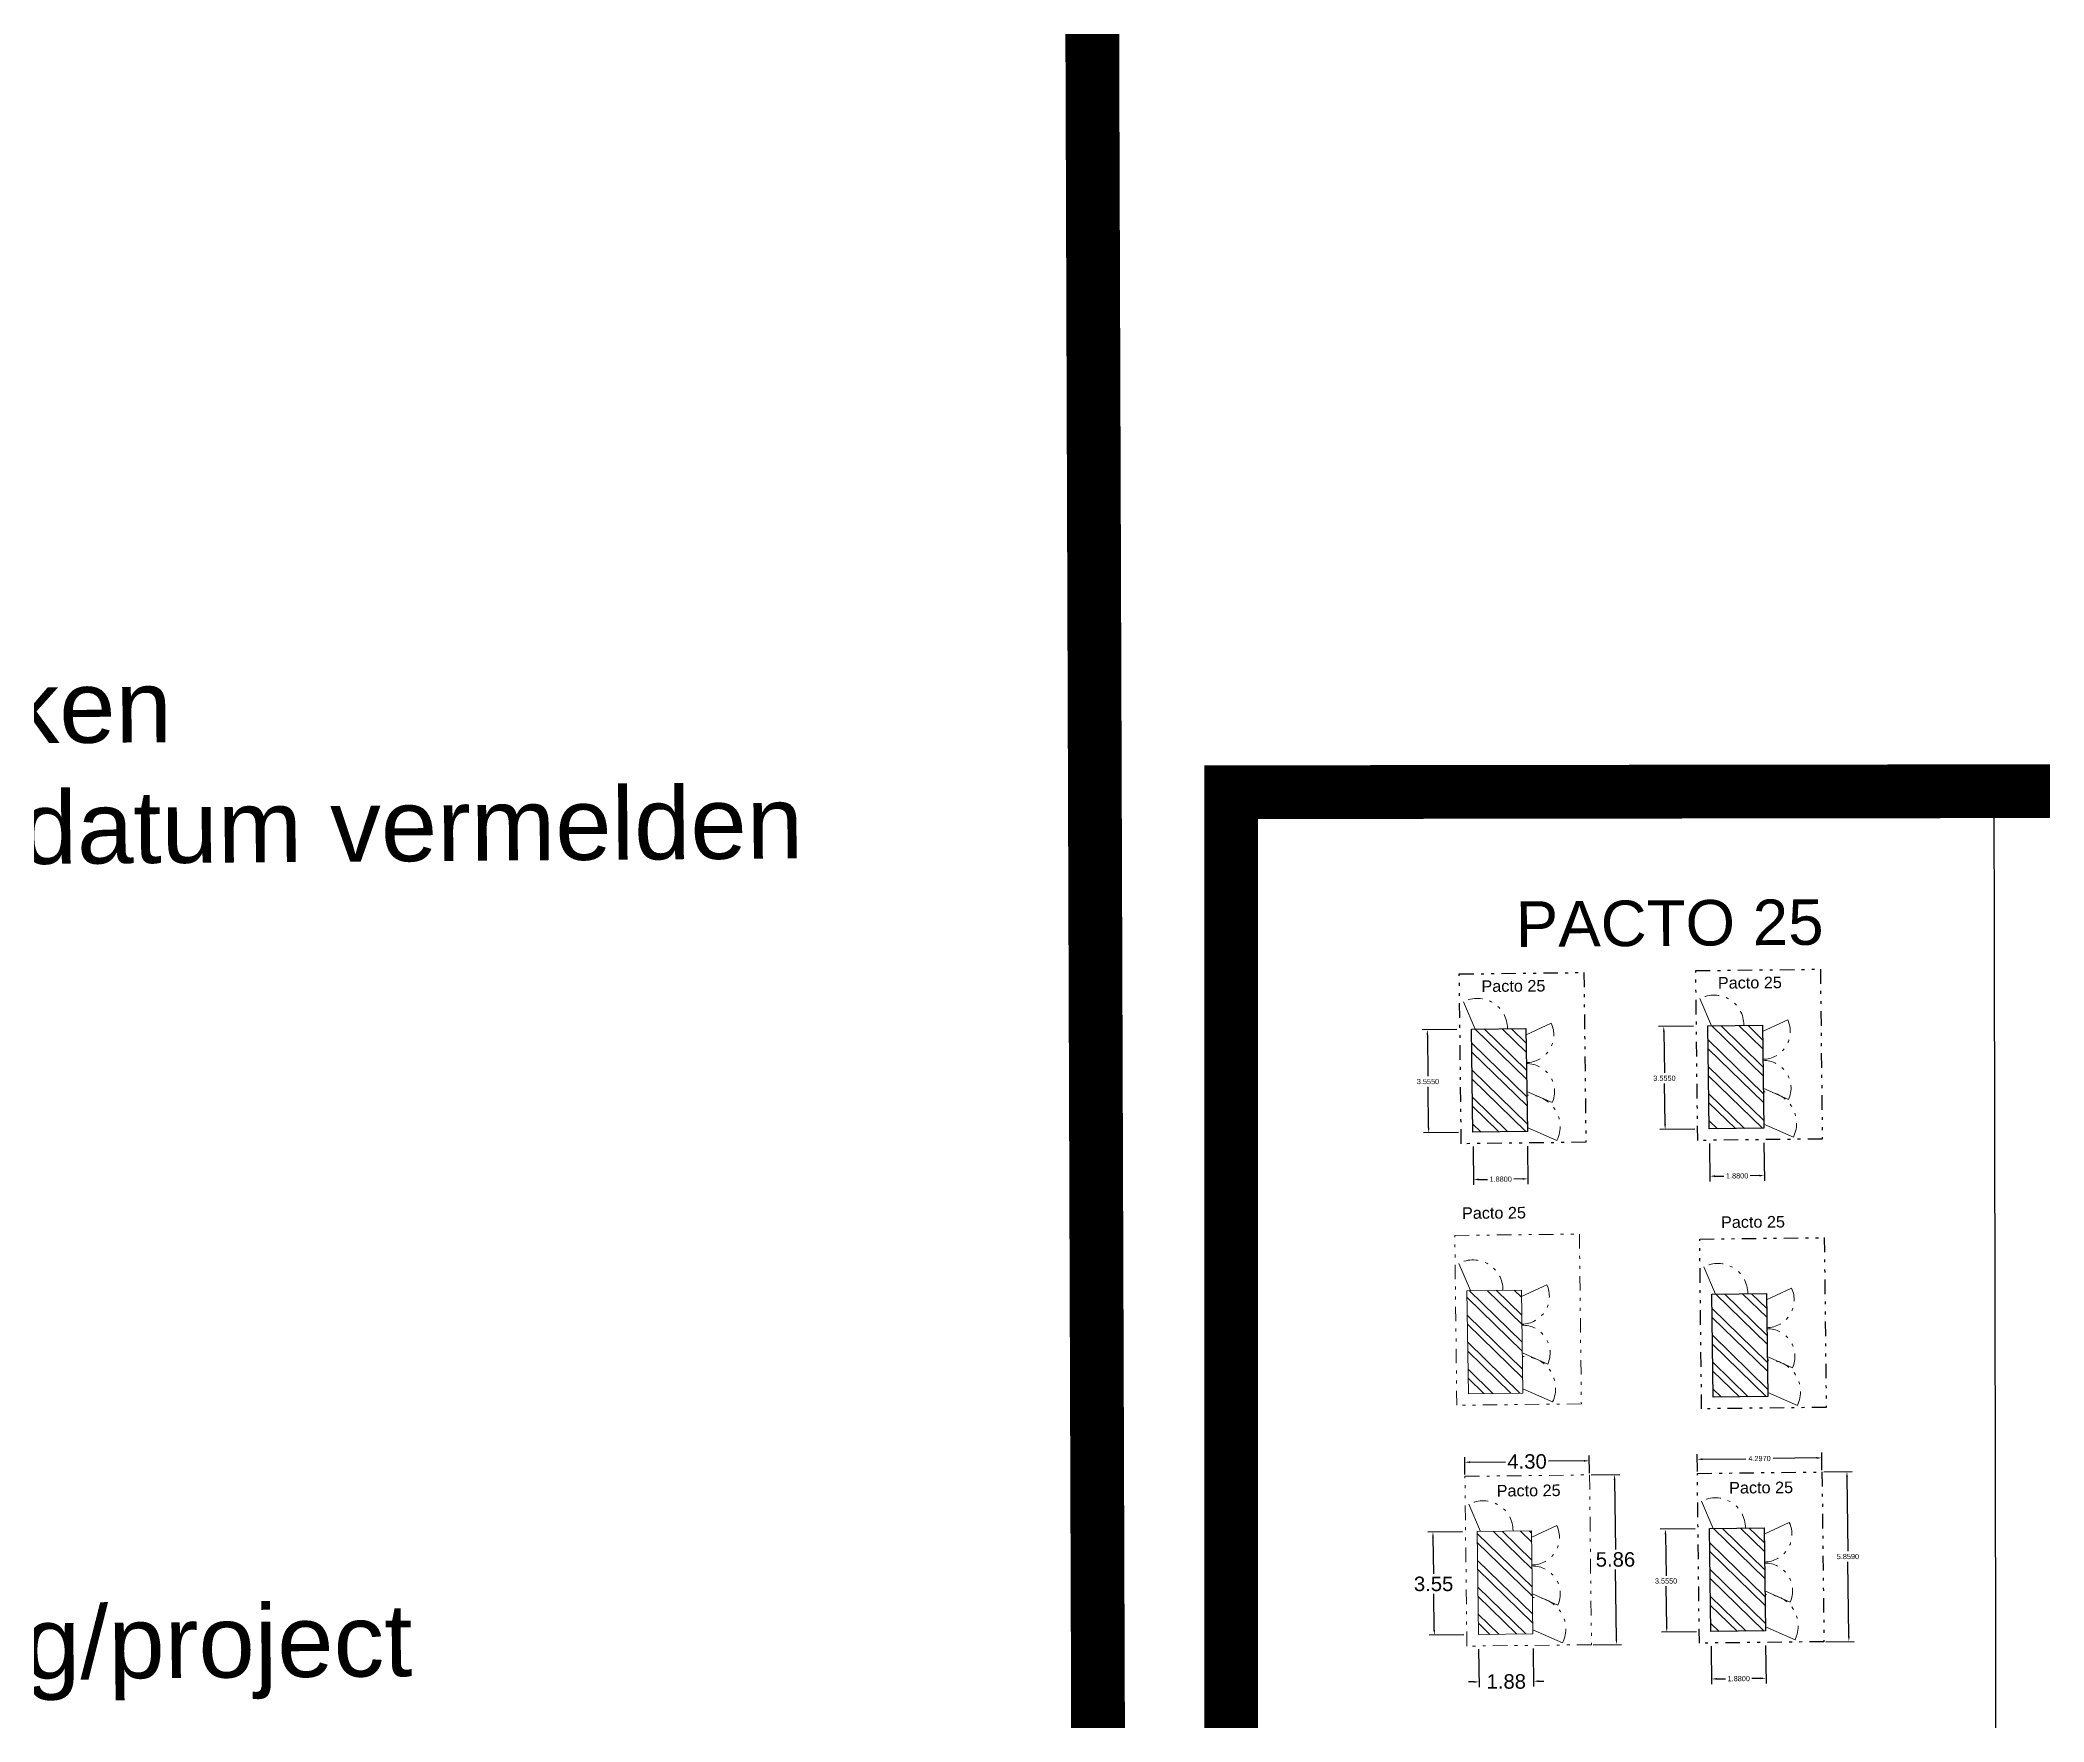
# Model space of a CAD drawing. Header units: metres. Extents: x 342 to 6270, y 11 to 2199.
# Drawn here: x 445.9 to 515, y 170 to 228 of the extents above; entities that cross this region are included whole.
import ezdxf

# ---------------------------------------------------------------- set-up
doc = ezdxf.new("R2010")
doc.units = ezdxf.units.M
doc.linetypes.add('DASHED', pattern=[0.75, 0.5, -0.25])
doc.linetypes.add('DIVIDE', pattern=[1.25, 0.5, -0.25, 0, -0.25, 0, -0.25])
doc.layers.get('Defpoints').update_dxf_attribs({"lineweight": 5})
doc.layers.add('01 - Station', color=7, linetype='Continuous')
doc.layers.add('Aansluiting LS K09', color=104, linetype='DASHED', lineweight=0)
doc.styles.get("Standard").update_dxf_attribs({"font": 'arial.ttf'})
doc.styles.add('TM-0.5', font='', dxfattribs={"height": 0.5})
doc.styles.add('TM-2.5', font='', dxfattribs={"height": 2.5})
doc.styles.get('TM-0.5').set_extended_font_data('Arial Nova Light')
doc.styles.get('TM-2.5').set_extended_font_data('Arial Nova Light')
doc.dimstyles.get("Standard").update_dxf_attribs({"dimtxt": 0.18, "dimasz": 0.18, "dimexe": 0.18, "dimexo": 0.0625, "dimgap": 0.09, "dimtad": 0, "dimtih": 1, "dimtoh": 1, "dimdec": 4, "dimzin": 0, "dimdsep": 46, "dimtxsty": 'Standard', "dimcen": 0.09, "dimadec": 0, "dimazin": 0, "dimtfac": 1, "dimtdec": 4, "dimtofl": 0, "dimtmove": 0, "dimatfit": 3, "dimfxl": 1, "dimtolj": 1, "dimtzin": 0, "dimarcsym": 0})

# ---------------------------------------------------------------- blocks, each defined once
blk = doc.blocks.new('*D111')
at = {"color": 0, "lineweight": -2, "transparency": 16777216}
for p, q in [((502.945, 193.967), (501.742, 193.951)), ((501.924, 193.774), (501.944, 192.347)), ((501.968, 190.579), (501.949, 191.983)), ((502.993, 190.413), (501.79, 190.396))]:
    blk.add_line(p, q, dxfattribs=at)
at = {"color": 0, "transparency": 16777216}
for points in [[(501.954, 193.774), (501.894, 193.773), (501.922, 193.954)], [(501.998, 190.579), (501.938, 190.578), (501.97, 190.399)]]:
    blk.add_solid(points, dxfattribs=at)
at = {"layer": 'Defpoints', "color": 0, "transparency": 16777216}
for p in [(503.445, 193.974), (501.97, 190.399), (503.493, 190.42)]:
    blk.add_point(p, dxfattribs=at)
at = {"color": 0, "transparency": 16777216, "insert": (501.946, 192.165), "char_height": 0.18, "attachment_point": 5}
blk.add_mtext('\\A1;3.5550', dxfattribs=at)
blk = doc.blocks.new('*D112')
at = {"color": 0, "lineweight": -2, "transparency": 16777216}
for p, q in [((503.499, 189.919), (503.515, 188.606)), ((505.379, 189.941), (505.394, 188.628)), ((503.692, 188.788), (503.997, 188.792)), ((505.212, 188.806), (504.907, 188.802))]:
    blk.add_line(p, q, dxfattribs=at)
at = {"color": 0, "transparency": 16777216}
for points in [[(503.692, 188.818), (503.693, 188.758), (503.512, 188.786)], [(505.212, 188.836), (505.213, 188.776), (505.392, 188.808)]]:
    blk.add_solid(points, dxfattribs=at)
at = {"layer": 'Defpoints', "color": 0, "transparency": 16777216}
for p in [(503.493, 190.419), (505.373, 190.441), (505.392, 188.808)]:
    blk.add_point(p, dxfattribs=at)
at = {"color": 0, "transparency": 16777216, "insert": (504.452, 188.797), "char_height": 0.18, "attachment_point": 5}
blk.add_mtext('\\A1;1.8800', dxfattribs=at)
blk = doc.blocks.new('Pacto 25 Exc. afm.')
at = {"lineweight": 0, "transparency": 33554687}
h = blk.add_hatch(dxfattribs=at)
h.set_pattern_fill('ANSI32', color=256, scale=0.069, angle=90.76618)
h.set_pattern_definition([(135.76618298, (403502.9297, -170782.46124), (-0.458472349, -0.4709010573), []), (135.76618298, (403502.9255, -170782.15145), (-0.458472349, -0.4709010573), [])])
h.paths.add_polyline_path([(0.819, 1.663), (-1.06, 1.638), (-1.013, -1.918), (0.866, -1.893)])
at = {"color": 114, "linetype": 'DIVIDE', "lineweight": 0, "true_color": 0x139b48}
blk.add_lwpolyline([(-1.413, -2.316), (-1.481, 3.542), (2.816, 3.592), (2.883, -2.267)], close=True, dxfattribs=at)
at = {"lineweight": 0}
for points in [[(-0.939, 1.64), (-1.34, 2.578)], [(0.822, 1.44), (1.69, 1.844)], [(0.848, -0.509), (1.722, -0.898)], [(0.864, -1.754), (1.888, -2.201)]]:
    blk.add_lwpolyline(points, dxfattribs=at)
blk.add_lwpolyline([(-1.013, -1.916), (-1.062, 1.638), (0.818, 1.66), (0.867, -1.895)], close=True, dxfattribs=at)
at = {"linetype": 'DIVIDE', "lineweight": 0}
for centre, radius, start, end in [((-0.854, 1.668), 1.032, 359.50819, 118.1409), ((0.822, 1.44), 0.957, 270.77209, 24.93357), ((0.848, -0.509), 0.957, 336.00217, 90.77005), ((0.904, -1.728), 1.092, 334.31345, 92.70124)]:
    blk.add_arc(centre, radius, start, end, dxfattribs=at)
at = {"lineweight": 0, "insert": (-1.235, 4.515), "char_height": 0.4, "attachment_point": 1, "rotation": 0.42477, "style": 'TM-0.5'}
blk.add_mtext_dynamic_manual_height_columns('Pacto 25', width=5.58023, gutter_width=6.043, heights=[0], dxfattribs=at)
blk = doc.blocks.new('*D74')
at = {"color": 0, "lineweight": -2, "transparency": 16777216}
for p, q in [((195.571, 141.898), (194.368, 141.881)), ((194.55, 141.704), (194.568, 140.44)), ((194.594, 138.509), (194.577, 139.751)), ((195.619, 138.343), (194.416, 138.327))]:
    blk.add_line(p, q, dxfattribs=at)
at = {"color": 0, "transparency": 16777216}
for points in [[(194.58, 141.704), (194.52, 141.703), (194.548, 141.884)], [(194.624, 138.509), (194.564, 138.509), (194.596, 138.329)]]:
    blk.add_solid(points, dxfattribs=at)
at = {"layer": 'Defpoints', "color": 0, "transparency": 16777216}
for p in [(196.071, 141.904), (194.596, 138.329), (196.119, 138.35)]:
    blk.add_point(p, dxfattribs=at)
at = {"color": 0, "lineweight": 0, "transparency": 16777216, "insert": (194.572, 140.095), "char_height": 0.5, "attachment_point": 5, "style": 'TM-0.5'}
blk.add_mtext('\\A1;3.55', dxfattribs=at)
blk = doc.blocks.new('*D75')
at = {"color": 0, "lineweight": -2, "transparency": 16777216}
for p, q in [((196.125, 137.85), (196.141, 136.536)), ((198.005, 137.872), (198.02, 136.558)), ((195.958, 136.714), (195.778, 136.712)), ((198.198, 136.74), (198.378, 136.743))]:
    blk.add_line(p, q, dxfattribs=at)
at = {"color": 0, "transparency": 16777216}
for points in [[(195.958, 136.744), (195.959, 136.684), (196.138, 136.716)], [(198.198, 136.77), (198.199, 136.71), (198.018, 136.738)]]:
    blk.add_solid(points, dxfattribs=at)
at = {"layer": 'Defpoints', "color": 0, "transparency": 16777216}
for p in [(196.119, 138.349), (197.999, 138.372), (198.018, 136.738)]:
    blk.add_point(p, dxfattribs=at)
at = {"color": 0, "lineweight": 0, "transparency": 16777216, "insert": (197.078, 136.727), "char_height": 0.5, "attachment_point": 5, "style": 'TM-0.5'}
blk.add_mtext('\\A1;1.88', dxfattribs=at)
blk = doc.blocks.new('*D52')
at = {"layer": '01 - Station', "color": 0, "lineweight": -2, "transparency": 16777216}
for p, q in [((195.651, 143.871), (195.644, 144.474)), ((199.948, 143.92), (199.941, 144.524)), ((195.826, 144.296), (197.051, 144.31)), ((199.763, 144.341), (198.538, 144.327))]:
    blk.add_line(p, q, dxfattribs=at)
at = {"layer": '01 - Station', "color": 0, "transparency": 16777216}
for points in [[(195.826, 144.326), (195.827, 144.266), (195.646, 144.294)], [(199.763, 144.371), (199.763, 144.312), (199.943, 144.344)]]:
    blk.add_solid(points, dxfattribs=at)
at = {"layer": 'Defpoints', "color": 0, "transparency": 16777216}
for p in [(195.652, 143.808), (199.943, 144.344), (199.949, 143.858)]:
    blk.add_point(p, dxfattribs=at)
at = {"layer": '01 - Station', "color": 0, "lineweight": 0, "transparency": 16777216, "insert": (197.795, 144.319), "char_height": 0.5, "attachment_point": 5, "style": 'TM-0.5'}
blk.add_mtext('\\A1;4.30', dxfattribs=at)
blk = doc.blocks.new('*D51')
at = {"layer": '01 - Station', "color": 0, "lineweight": -2, "transparency": 16777216}
for p, q in [((200.011, 143.859), (200.99, 143.87)), ((200.812, 143.688), (200.839, 141.283)), ((200.875, 138.189), (200.847, 140.594)), ((200.078, 138), (201.057, 138.011))]:
    blk.add_line(p, q, dxfattribs=at)
at = {"layer": '01 - Station', "color": 0, "transparency": 16777216}
for points in [[(200.842, 143.688), (200.782, 143.687), (200.81, 143.868)], [(200.905, 138.189), (200.845, 138.189), (200.877, 138.009)]]:
    blk.add_solid(points, dxfattribs=at)
at = {"layer": 'Defpoints', "color": 0, "transparency": 16777216}
for p in [(199.949, 143.858), (200.81, 143.868), (200.016, 137.999)]:
    blk.add_point(p, dxfattribs=at)
at = {"layer": '01 - Station', "color": 0, "lineweight": 0, "transparency": 16777216, "insert": (200.843, 140.938), "char_height": 0.5, "attachment_point": 5, "style": 'TM-0.5'}
blk.add_mtext('\\A1;5.86', dxfattribs=at)
blk = doc.blocks.new('*D115')
at = {"color": 0, "lineweight": -2, "transparency": 16777216}
for p, q in [((503.001, 176.621), (501.798, 176.605)), ((501.98, 176.428), (502, 175.001)), ((502.024, 173.233), (502.005, 174.637)), ((503.049, 173.067), (501.846, 173.05))]:
    blk.add_line(p, q, dxfattribs=at)
at = {"color": 0, "transparency": 16777216}
for points in [[(502.01, 176.428), (501.95, 176.427), (501.978, 176.607)], [(502.054, 173.233), (501.994, 173.232), (502.026, 173.053)]]:
    blk.add_solid(points, dxfattribs=at)
at = {"layer": 'Defpoints', "color": 0, "transparency": 16777216}
for p in [(503.501, 176.628), (502.026, 173.053), (503.549, 173.074)]:
    blk.add_point(p, dxfattribs=at)
at = {"color": 0, "transparency": 16777216, "insert": (502.002, 174.819), "char_height": 0.18, "attachment_point": 5}
blk.add_mtext('\\A1;3.5550', dxfattribs=at)
blk = doc.blocks.new('*D116')
at = {"color": 0, "lineweight": -2, "transparency": 16777216}
for p, q in [((503.555, 172.573), (503.57, 171.26)), ((505.435, 172.595), (505.45, 171.282)), ((503.748, 171.442), (504.053, 171.446)), ((505.268, 171.46), (504.963, 171.456))]:
    blk.add_line(p, q, dxfattribs=at)
at = {"color": 0, "transparency": 16777216}
for points in [[(503.748, 171.472), (503.749, 171.412), (503.568, 171.44)], [(505.268, 171.49), (505.269, 171.43), (505.448, 171.462)]]:
    blk.add_solid(points, dxfattribs=at)
at = {"layer": 'Defpoints', "color": 0, "transparency": 16777216}
for p in [(503.549, 173.073), (505.429, 173.095), (505.448, 171.462)]:
    blk.add_point(p, dxfattribs=at)
at = {"color": 0, "transparency": 16777216, "insert": (504.508, 171.451), "char_height": 0.18, "attachment_point": 5}
blk.add_mtext('\\A1;1.8800', dxfattribs=at)
blk = doc.blocks.new('*D146')
at = {"layer": '01 - Station', "color": 0, "lineweight": -2, "transparency": 16777216}
for p, q in [((503.081, 178.595), (503.074, 179.198)), ((503.256, 179.02), (504.758, 179.037)), ((507.193, 179.065), (505.691, 179.048)), ((507.378, 178.644), (507.371, 179.247))]:
    blk.add_line(p, q, dxfattribs=at)
at = {"layer": '01 - Station', "color": 0, "transparency": 16777216}
for points in [[(503.256, 179.05), (503.256, 178.99), (503.076, 179.018)], [(507.192, 179.095), (507.193, 179.035), (507.373, 179.067)]]:
    blk.add_solid(points, dxfattribs=at)
at = {"layer": 'Defpoints', "color": 0, "transparency": 16777216}
for p in [(507.373, 179.067), (503.082, 178.532), (507.378, 178.582)]:
    blk.add_point(p, dxfattribs=at)
at = {"layer": '01 - Station', "color": 0, "transparency": 16777216, "insert": (505.224, 179.043), "char_height": 0.18, "attachment_point": 5}
blk.add_mtext('\\A1;4.2970', dxfattribs=at)
blk = doc.blocks.new('*D147')
at = {"layer": '01 - Station', "color": 0, "lineweight": -2, "transparency": 16777216}
for p, q in [((507.441, 178.582), (508.419, 178.594)), ((508.241, 178.412), (508.271, 175.844)), ((508.305, 172.913), (508.275, 175.48)), ((507.508, 172.724), (508.487, 172.735))]:
    blk.add_line(p, q, dxfattribs=at)
at = {"layer": '01 - Station', "color": 0, "transparency": 16777216}
for points in [[(508.271, 178.412), (508.211, 178.411), (508.239, 178.592)], [(508.335, 172.913), (508.275, 172.913), (508.307, 172.733)]]:
    blk.add_solid(points, dxfattribs=at)
at = {"layer": 'Defpoints', "color": 0, "transparency": 16777216}
for p in [(507.378, 178.582), (508.239, 178.592), (507.446, 172.723)]:
    blk.add_point(p, dxfattribs=at)
at = {"layer": '01 - Station', "color": 0, "transparency": 16777216, "insert": (508.273, 175.662), "char_height": 0.18, "attachment_point": 5}
blk.add_mtext('\\A1;5.8590', dxfattribs=at)
blk = doc.blocks.new('*D122')
at = {"color": 0, "lineweight": -2, "transparency": 16777216}
for p, q in [((494.791, 193.853), (493.588, 193.837)), ((493.77, 193.659), (493.789, 192.233)), ((493.813, 190.464), (493.794, 191.869)), ((494.839, 190.298), (493.636, 190.282))]:
    blk.add_line(p, q, dxfattribs=at)
at = {"color": 0, "transparency": 16777216}
for points in [[(493.8, 193.659), (493.74, 193.659), (493.768, 193.839)], [(493.843, 190.465), (493.783, 190.464), (493.816, 190.284)]]:
    blk.add_solid(points, dxfattribs=at)
at = {"layer": 'Defpoints', "color": 0, "transparency": 16777216}
for p in [(495.291, 193.86), (493.816, 190.284), (495.339, 190.305)]:
    blk.add_point(p, dxfattribs=at)
at = {"color": 0, "transparency": 16777216, "insert": (493.792, 192.051), "char_height": 0.18, "attachment_point": 5}
blk.add_mtext('\\A1;3.5550', dxfattribs=at)
blk = doc.blocks.new('*D123')
at = {"color": 0, "lineweight": -2, "transparency": 16777216}
for p, q in [((495.345, 189.805), (495.36, 188.492)), ((497.225, 189.827), (497.24, 188.514)), ((495.538, 188.674), (495.843, 188.677)), ((497.058, 188.692), (496.753, 188.688))]:
    blk.add_line(p, q, dxfattribs=at)
at = {"color": 0, "transparency": 16777216}
for points in [[(495.538, 188.704), (495.538, 188.644), (495.358, 188.672)], [(497.058, 188.722), (497.058, 188.662), (497.238, 188.694)]]:
    blk.add_solid(points, dxfattribs=at)
at = {"layer": 'Defpoints', "color": 0, "transparency": 16777216}
for p in [(495.339, 190.305), (497.219, 190.327), (497.238, 188.694)]:
    blk.add_point(p, dxfattribs=at)
at = {"color": 0, "transparency": 16777216, "insert": (496.298, 188.683), "char_height": 0.18, "attachment_point": 5}
blk.add_mtext('\\A1;1.8800', dxfattribs=at)
blk = doc.blocks.new('Pacto 25 extr. afm.')
at = {"lineweight": 0, "transparency": 33554687}
h = blk.add_hatch(dxfattribs=at)
h.set_pattern_fill('ANSI32', color=256, scale=0.069, angle=90.766183)
h.set_pattern_definition([(135.76618298, (403700.06217, -170642.1951), (-0.458472349, -0.4709010573), []), (135.76618298, (403700.058, -170641.8853), (-0.458472349, -0.4709010573), [])])
h.paths.add_polyline_path([(197.95112, 141.92963), (196.07227, 141.9044), (196.11976, 138.34822), (197.99861, 138.37344)])
at = {"color": 114, "linetype": 'DIVIDE', "lineweight": 0, "true_color": 0x139b48}
blk.add_lwpolyline([(195.71927, 137.94972), (195.65179, 143.80834), (199.94851, 143.85782), (200.01598, 137.99921)], close=True, dxfattribs=at)
at = {"lineweight": 0}
for points in [[(196.19349, 141.90602), (195.79211, 142.84395)], [(197.95417, 141.70662), (198.8224, 142.11026)], [(197.98024, 139.75723), (198.85496, 139.36785)], [(197.99689, 138.51191), (199.02054, 138.06493)]]:
    blk.add_lwpolyline(points, dxfattribs=at)
blk.add_lwpolyline([(196.11927, 138.34972), (196.07083, 141.90438), (197.95068, 141.92618), (197.99912, 138.37152)], close=True, dxfattribs=at)
at = {"linetype": 'DIVIDE', "lineweight": 0}
for centre, radius, start, end in [((196.27868, 141.93424), 1.03166, 359.5081873, 118.1408965), ((197.95417, 141.70662), 0.95747, 270.7720932, 24.933566), ((197.9803, 139.75723), 0.95741, 336.0021699, 90.7700497), ((198.03659, 138.53819), 1.09185, 334.3134499, 92.7012443)]:
    blk.add_arc(centre, radius, start, end, dxfattribs=at)
at = {"lineweight": 0, "insert": (196.74515, 143.51126), "char_height": 0.4, "attachment_point": 1, "rotation": 0.4247719, "style": 'TM-0.5'}
blk.add_mtext_dynamic_manual_height_columns('Pacto 25', width=5.5802319, gutter_width=6.04269, heights=[0], dxfattribs=at)
at = {"lineweight": 0}
dim = blk.add_linear_dim(base=(194.59628, 138.32903), p1=(196.07097, 141.90438), p2=(196.11927, 138.34972), angle=270.7783759, dimstyle='Standard', override={"dimexo": 0.5}, dxfattribs=at)
dim.commit()
dim.dimension.update_dxf_attribs({"geometry": '*D74', "text_midpoint": (194.57228, 140.09544), "dimtype": 129})
dim = blk.add_aligned_dim(p1=(196.11927, 138.34947), p2=(197.99912, 138.37152), distance=-1.63331, dimstyle='Standard', override={"dimexo": 0.5}, dxfattribs=at)
dim.commit()
dim.dimension.update_dxf_attribs({"geometry": '*D75', "text_midpoint": (197.07835, 136.7273)})
at = {"layer": '01 - Station', "lineweight": 0}
for p1, distance, picture, middle in [((195.65179, 143.80834), 0.48578, '*D52', (197.79455, 144.31883)), ((200.01598, 137.99921), -0.86107, '*D51', (200.84326, 140.93844))]:
    dim = blk.add_aligned_dim(p1=p1, p2=(199.94851, 143.85782), distance=distance, dimstyle='Standard', dxfattribs=at)
    dim.commit()
    dim.dimension.update_dxf_attribs({"geometry": picture, "text_midpoint": middle})

msp = doc.modelspace()

# ---------------------------------------------------------------- hatches: boundary and pattern name
at = {"transparency": 33554687}
h = msp.add_hatch(dxfattribs=at)
h.set_pattern_fill('ANSI32', color=256, scale=0.069, angle=90.766183)
h.set_pattern_definition([(135.76618298, (403999.2817, -170590.2397), (-0.458472349, -0.4709010573), []), (135.76618298, (403999.2776, -170589.9299), (-0.458472349, -0.4709010573), [])])
h.paths.add_polyline_path([(497.17068, 193.88499), (495.29183, 193.85976), (495.33932, 190.30358), (497.21817, 190.3288)])
h = msp.add_hatch(dxfattribs=at)
h.set_pattern_fill('ANSI32', color=256, scale=0.069, angle=90.766183)
h.set_pattern_definition([(135.76618298, (404007.43616, -170590.1252), (-0.458472349, -0.4709010573), []), (135.76618298, (404007.432, -170589.81544), (-0.458472349, -0.4709010573), [])])
h.paths.add_polyline_path([(505.32512, 193.99947), (503.44626, 193.97425), (503.49375, 190.41806), (505.37261, 190.44328)])
h = msp.add_hatch(dxfattribs=at)
h.set_pattern_fill('ANSI32', color=256, scale=0.069, angle=90.766183)
h.set_pattern_definition([(135.76618298, (404007.5712, -170599.38615), (-0.458472349, -0.4709010573), []), (135.76618298, (404007.56706, -170599.07636), (-0.458472349, -0.4709010573), [])])
h.paths.add_polyline_path([(505.46016, 184.73855), (503.58131, 184.71333), (503.6288, 181.15714), (505.50765, 181.18236)])
h = msp.add_hatch(dxfattribs=at)
h.set_pattern_fill('ANSI32', color=256, scale=0.069, angle=90.766183)
h.set_pattern_definition([(135.76618298, (404007.49206, -170607.4713), (-0.458472349, -0.4709010573), []), (135.76618298, (404007.4879, -170607.1615), (-0.458472349, -0.4709010573), [])])
h.paths.add_polyline_path([(505.38101, 176.65342), (503.50216, 176.6282), (503.54965, 173.07201), (505.42851, 173.09723)])

# ---------------------------------------------------------------- linework, layer by layer
at = {"color": 114, "linetype": 'DIVIDE', "true_color": 0x139b48}
for points in [[(494.93883, 189.90509), (494.87135, 195.7637), (499.16807, 195.81319), (499.23555, 189.95457)], [(503.09326, 190.01957), (503.02579, 195.87818), (507.3225, 195.92767), (507.38998, 190.06906)], [(503.22831, 180.75865), (503.16083, 186.61726), (507.45755, 186.66675), (507.52503, 180.80814)], [(503.14916, 172.67352), (503.08169, 178.53213), (507.3784, 178.58162), (507.44588, 172.72301)]]:
    msp.add_lwpolyline(points, close=True, dxfattribs=at)
at = {"lineweight": 15}
for points in [[(503.56749, 193.97587), (503.1661, 194.91379)], [(495.41306, 193.86138), (495.01167, 194.79931)], [(497.17373, 193.66198), (498.04196, 194.06562)], [(505.32817, 193.77647), (506.1964, 194.18011)], [(497.1998, 191.71259), (498.07452, 191.32321)], [(505.35423, 191.82707), (506.22895, 191.43769)], [(497.21646, 190.46727), (498.2401, 190.02029)], [(505.37089, 190.58175), (506.39453, 190.13478)], [(503.70253, 184.71495), (503.30115, 185.65287)], [(505.46321, 184.51555), (506.33144, 184.91918)], [(505.48928, 182.56615), (506.364, 182.17677)], [(505.50593, 181.32083), (506.52958, 180.87386)], [(503.62339, 176.62982), (503.222, 177.56774)], [(505.38406, 176.43042), (506.2523, 176.83406)], [(505.41013, 174.48102), (506.28485, 174.09164)], [(505.42679, 173.2357), (506.45043, 172.78873)]]:
    msp.add_lwpolyline(points, dxfattribs=at)
for points in [[(495.33883, 190.30509), (495.29039, 193.85974), (497.17024, 193.88154), (497.21869, 190.32688)], [(503.49326, 190.41957), (503.44482, 193.97423), (505.32468, 193.99602), (505.37312, 190.44137)], [(503.62831, 181.15865), (503.57987, 184.71331), (505.45972, 184.7351), (505.50816, 181.18044)], [(503.54916, 173.07352), (503.50072, 176.62818), (505.38058, 176.64997), (505.42902, 173.09532)]]:
    msp.add_lwpolyline(points, close=True)
at = {"linetype": 'DIVIDE', "lineweight": 15}
for centre, radius, start, end in [((495.49824, 193.8896), 1.03166, 359.5081873, 118.1408965), ((503.65268, 194.00408), 1.03166, 359.5081873, 118.1408965), ((497.17373, 193.66198), 0.95747, 270.7720932, 24.933566), ((505.32817, 193.77647), 0.95747, 270.7720932, 24.933566), ((497.19987, 191.71259), 0.95741, 336.0021699, 90.7700497), ((505.3543, 191.82707), 0.95741, 336.0021699, 90.7700497), ((497.25615, 190.49355), 1.09185, 334.3134499, 92.7012443), ((505.41059, 190.60804), 1.09185, 334.3134499, 92.7012443), ((503.78772, 184.74316), 1.03166, 359.5081873, 118.1408965), ((505.46321, 184.51555), 0.95747, 270.7720932, 24.933566), ((505.48935, 182.56615), 0.95741, 336.0021699, 90.7700497), ((505.54563, 181.34711), 1.09185, 334.3134499, 92.7012443), ((503.70858, 176.65804), 1.03166, 359.5081873, 118.1408965), ((505.38406, 176.43042), 0.95747, 270.7720932, 24.933566), ((505.4102, 174.48103), 0.95741, 336.0021699, 90.7700497), ((505.46648, 173.26199), 1.09185, 334.3134499, 92.7012443)]:
    msp.add_arc(centre, radius, start, end, dxfattribs=at)
at = {"layer": '01 - Station'}
msp.add_lwpolyline([(513.30083, 202.35087), (513.39702, 154.85639)], dxfattribs=at)
at = {"layer": 'Aansluiting LS K09', "linetype": 'Continuous', "const_width": 1.85405}
for points in [[(481.98634, 295.27771), (482.94293, 13.56695), (344.11396, 11.89707), (343.15737, 293.60783), (481.98634, 295.27771)], [(625.83441, 202.21375), (625.96561, 101.90626), (487.00588, 101.72451), (487.00544, 202.03458), (625.83441, 202.21375)]]:
    msp.add_lwpolyline(points, dxfattribs=at)

# ---------------------------------------------------------------- block references
at = {"layer": '01 - Station'}
for name, p in [('Pacto 25 Exc. afm.', (496.1972, 183.19819)), ('Pacto 25 extr. afm.', (299.41338, 34.62186))]:
    msp.add_blockref(name, p, dxfattribs=at)

# ---------------------------------------------------------------- texts
at = {"attachment_point": 1, "rotation": 0.4247719}
for s, width, gutter_width, insert, char_height, style in [('Vereisten;\\P\\pxi-3,l4,t4;-^IProjectnummer van Opdrachtgever\\P-^IProject-/D-nummer van Enexis\\P-^INetwerkplannummer\\P-^IBladnummering vermelden: 1 van 2, 1 van 3 ed.\\P-^IOverzichtstekening bij meerdere bladen altijd maken\\P-^IBij iedere wijziging de laatste versie en wijzigingsdatum vermelden', 112.6928998, 23.74305, (359.17261, 226.42268), 2.5, 'TM-2.5'), ('PACTO 25', 18.9857139, 23.74305, (496.81167, 198.26655), 1.571688, 'TM-0.5'), ('Pacto 25', 5.5802319, 6.04269, (503.7873, 195.65677), 0.4, 'TM-0.5'), ('Pacto 25', 5.5802319, 6.04269, (495.63286, 195.54229), 0.4, 'TM-0.5'), ('Pacto 25', 5.5802319, 6.04269, (503.89494, 187.39977), 0.4, 'TM-0.5'), ('Pacto 25', 5.5802319, 6.04269, (504.17504, 178.23505), 0.4, 'TM-0.5'), ('Blauwe tekst aanpassen naargelang tekening/project', 119.4047128, 23.74305, (376.83078, 173.42668), 2.5, 'TM-2.5')]:
    msp.add_mtext_dynamic_manual_height_columns(s, width=width, gutter_width=gutter_width, heights=[0], dxfattribs=dict(at, insert=insert, char_height=char_height, style=style))

# ---------------------------------------------------------------- dimensions: what is measured, and where the dimension line sits
for base, p1, p2, picture, middle in [((493.81584, 190.28439), (495.29054, 193.85975), (495.33883, 190.30509), '*D122', (493.79184, 192.05081)), ((501.97027, 190.39888), (503.44497, 193.97423), (503.49326, 190.41957), '*D111', (501.94628, 192.16529)), ((502.02617, 173.05283), (503.50087, 176.62818), (503.54916, 173.07352), '*D115', (502.00218, 174.81924))]:
    dim = msp.add_linear_dim(base=base, p1=p1, p2=p2, angle=270.7783759, dimstyle='Standard', override={"dimexo": 0.5})
    dim.commit()
    dim.dimension.update_dxf_attribs({"geometry": picture, "text_midpoint": middle, "dimtype": 161})
for p1, p2, picture, middle in [((495.33884, 190.30483), (497.21869, 190.32688), '*D123', (496.29792, 188.68266)), ((503.49327, 190.41932), (505.37312, 190.44137), '*D112', (504.45235, 188.79715)), ((503.54917, 173.07327), (505.42902, 173.09532), '*D116', (504.50825, 171.4511))]:
    dim = msp.add_aligned_dim(p1=p1, p2=p2, distance=-1.63331, dimstyle='Standard', override={"dimexo": 0.5})
    dim.commit()
    dim.dimension.update_dxf_attribs({"geometry": picture, "text_midpoint": middle})
at = {"layer": '01 - Station'}
for p1, distance, picture, middle in [((503.08169, 178.53213), 0.48578, '*D146', (505.22445, 179.04262)), ((507.44588, 172.72301), -0.86107, '*D147', (508.27315, 175.66223))]:
    dim = msp.add_aligned_dim(p1=p1, p2=(507.3784, 178.58162), distance=distance, dimstyle='Standard', dxfattribs=at)
    dim.commit()
    dim.dimension.update_dxf_attribs({"geometry": picture, "text_midpoint": middle})

doc.saveas('drawing.dxf')
